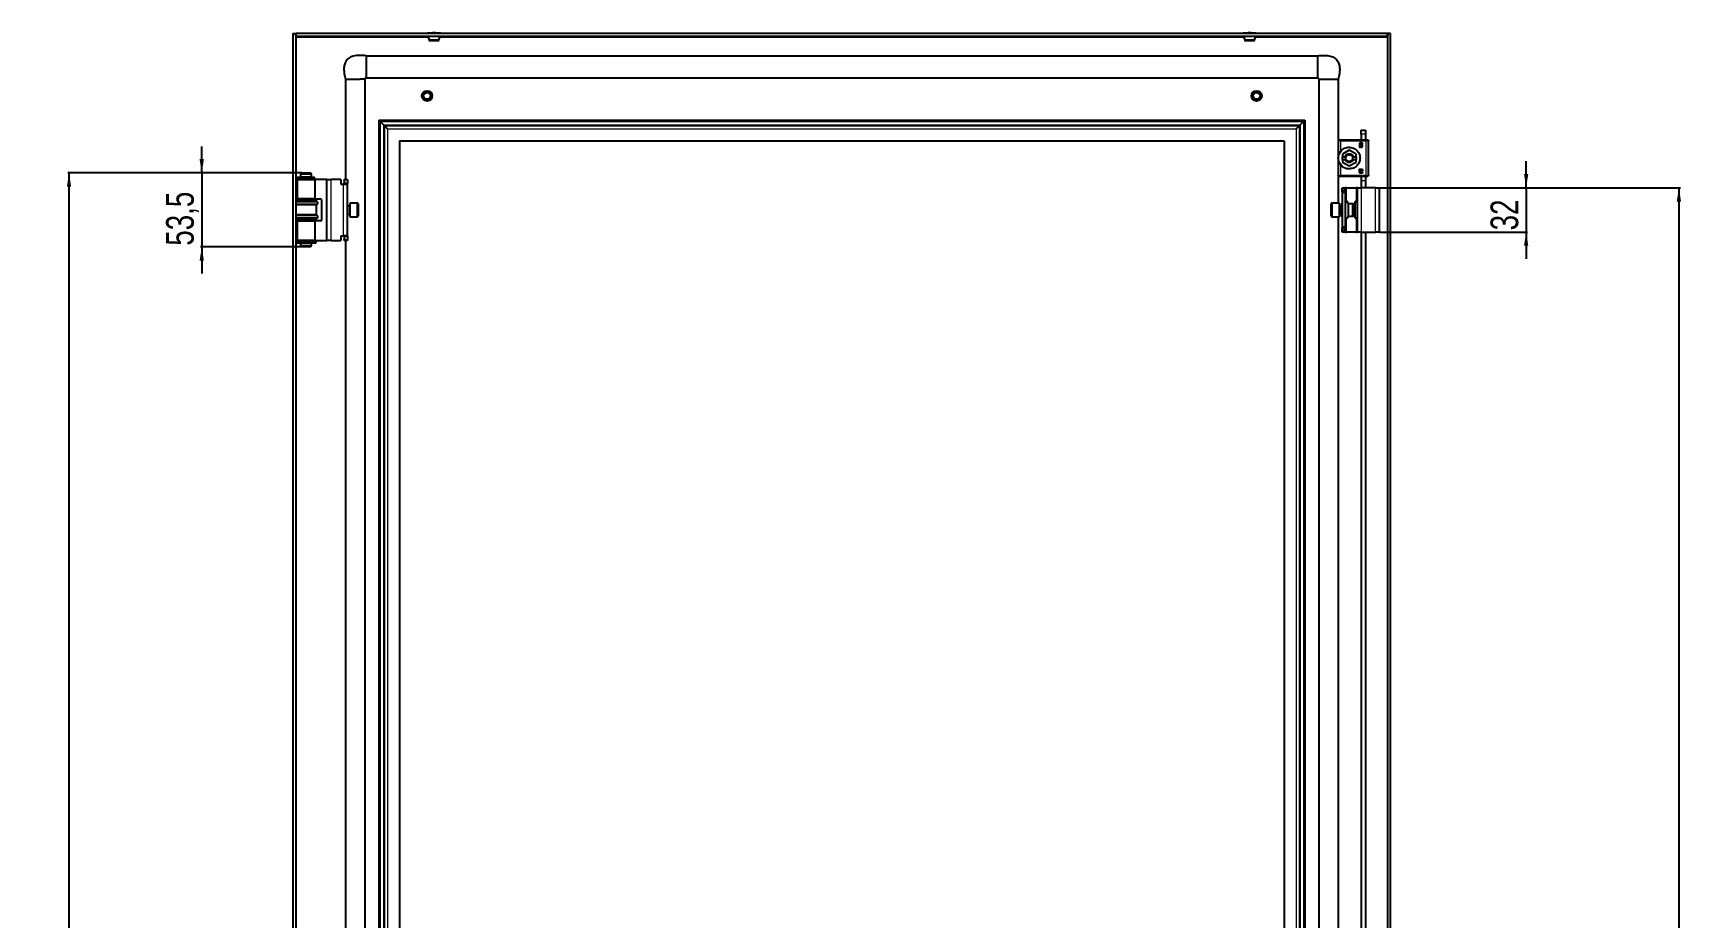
# Model space of a CAD drawing. Header units: millimetres. Extents: x -683 to 1834, y -1447 to 974.
# Drawn here: x 642 to 1834, y 136 to 775 of the extents above; entities that cross this region are included whole.
import ezdxf

# ---------------------------------------------------------------- set-up
doc = ezdxf.new("R2010")
doc.units = ezdxf.units.MM
doc.layers.add('FORMAT', color=7, linetype='Continuous')
doc.styles.add('SLDTEXTSTYLE0', font='TXT', dxfattribs={"width": 0.75})
doc.dimstyles.new('SLDDIMSTYLE0', dxfattribs={"dimtxt": 20, "dimasz": 10, "dimexe": 0, "dimexo": 0.0625, "dimgap": 5, "dimtad": 2, "dimdec": 1, "dimrnd": 1e-09, "dimzin": 12, "dimdsep": 46, "dimtxsty": 'SLDTEXTSTYLE0', "dimsah": 1, "dimcen": 0.09, "dimadec": 0, "dimazin": 3, "dimtfac": 1, "dimtofl": 0, "dimtmove": 0, "dimatfit": 3, "dimfxl": 0, "dimfrac": 2, "dimtolj": 1, "dimtzin": 12, "dimarcsym": 0})
doc.dimstyles.new('SLDDIMSTYLE1', dxfattribs={"dimtxt": 20, "dimasz": 10, "dimexe": 0, "dimexo": 0.0625, "dimgap": 5, "dimtad": 2, "dimdec": 1, "dimrnd": 1e-09, "dimzin": 12, "dimdsep": 46, "dimtxsty": 'SLDTEXTSTYLE0', "dimsah": 1, "dimcen": 0.09, "dimadec": 0, "dimazin": 3, "dimtfac": 1, "dimtmove": 0, "dimatfit": 0, "dimfxl": 0, "dimfrac": 2, "dimtolj": 1, "dimtzin": 12, "dimarcsym": 0})

# ---------------------------------------------------------------- blocks, each defined once
blk = doc.blocks.new('_D_6')
at = {"layer": 'FORMAT'}
for p, q in [((835.8, 673.7), (666.8, 673.7)), ((667.8, -1079.8), (667.8, 673.7)), ((835.8, -1079.8), (666.8, -1079.8))]:
    blk.add_line(p, q, dxfattribs=at)
for points in [[(667.8, 673.7), (666.2, 663.7), (669.3, 663.7)], [(667.8, -1079.8), (669.3, -1069.8), (666.2, -1069.8)]]:
    blk.add_solid(points, dxfattribs=at)
at = {"layer": 'FORMAT', "insert": (642, -243.7), "char_height": 20, "attachment_point": 1, "rotation": 90, "style": 'SLDTEXTSTYLE0'}
blk.add_mtext('1753,5', dxfattribs=at)
blk = doc.blocks.new('_D_7')
at = {"layer": 'FORMAT'}
for p, q in [((763.8, 673.7), (763.8, 692.9)), ((835.8, 673.7), (762.8, 673.7)), ((763.8, 673.7), (763.8, 620.2)), ((835.8, 620.2), (762.8, 620.2)), ((763.8, 620.2), (763.8, 601))]:
    blk.add_line(p, q, dxfattribs=at)
for points in [[(763.8, 673.7), (765.3, 683.7), (762.2, 683.7)], [(763.8, 620.2), (762.2, 610.2), (765.3, 610.2)]]:
    blk.add_solid(points, dxfattribs=at)
at = {"layer": 'FORMAT', "insert": (738, 621.1), "char_height": 20, "attachment_point": 1, "rotation": 90, "style": 'SLDTEXTSTYLE0'}
blk.add_mtext('53,5', dxfattribs=at)
blk = doc.blocks.new('_D_8')
at = {"layer": 'FORMAT'}
for p, q in [((1615.8, 663), (1833.3, 663)), ((1832.3, 663), (1832.3, -1069)), ((1615.8, -1069), (1833.3, -1069))]:
    blk.add_line(p, q, dxfattribs=at)
for points in [[(1832.3, 663), (1830.7, 653), (1833.8, 653)], [(1832.3, -1069), (1833.8, -1059), (1830.7, -1059)]]:
    blk.add_solid(points, dxfattribs=at)
at = {"layer": 'FORMAT', "insert": (1806.5, -232.6), "char_height": 20, "attachment_point": 1, "rotation": 90, "style": 'SLDTEXTSTYLE0'}
blk.add_mtext('1732', dxfattribs=at)
blk = doc.blocks.new('_D_9')
at = {"layer": 'FORMAT'}
for p, q in [((1721.8, 663), (1721.8, 682.2)), ((1615.8, 663), (1722.8, 663)), ((1721.8, 663), (1721.8, 631)), ((1615.8, 631), (1722.8, 631)), ((1721.8, 631), (1721.8, 611.7))]:
    blk.add_line(p, q, dxfattribs=at)
for points in [[(1721.8, 663), (1723.3, 673), (1720.2, 673)], [(1721.8, 631), (1720.2, 621), (1723.3, 621)]]:
    blk.add_solid(points, dxfattribs=at)
at = {"layer": 'FORMAT', "insert": (1696, 632.2), "char_height": 20, "attachment_point": 1, "rotation": 90, "style": 'SLDTEXTSTYLE0'}
blk.add_mtext('32', dxfattribs=at)

msp = doc.modelspace()

# ---------------------------------------------------------------- linework, layer by layer
at = {"color": 7, "linetype": 'Continuous', "lineweight": 25}
for p, q in [((829.76, 774.47), (829.76, -1180.53)), ((829.76, 774.47), (831.76, 774.47)), ((831.76, 774.47), (831.76, -1180.53)), ((832.06, 772.47), (832.06, 774.47)), ((1621.46, 774.47), (832.06, 774.47)), ((1621.46, 772.47), (832.06, 772.47)), ((832.36, 771.87), (832.16, 772.47)), ((931.76, 769.85), (928.17, 769.85)), ((928.65, 769.47), (934.86, 769.47)), ((935.35, 769.85), (931.76, 769.85)), ((1525.35, 769.85), (1518.17, 769.85)), ((1518.65, 769.47), (1524.86, 769.47)), ((1621.37, 772.47), (1621.16, 771.87)), ((1621.46, 772.47), (1621.46, 774.47)), ((1623.76, 774.47), (1621.76, 774.47)), ((1621.76, -1180.53), (1621.76, 774.47)), ((1623.76, -1180.53), (1623.76, 774.47)), ((882.76, 758.47), (882.76, 742.63)), ((882.76, 758.47), (1570.76, 758.47)), ((867.76, 741.47), (868.73, 741.47)), ((867.76, 741.47), (867.76, 668.97)), ((868.73, 741.47), (871.19, 741.47)), ((871.19, 741.47), (874.76, 741.47)), ((874.76, 741.47), (878.33, 741.47)), ((881.76, 741.47), (881.76, -1147.53)), ((882.76, 742.47), (1570.76, 742.47)), ((1571.76, 741.47), (1571.76, -1147.53)), ((1585.76, 741.47), (1585.76, 697.14)), ((891.76, 711.97), (891.76, -1118.03)), ((891.76, 711.97), (892.76, 710.97)), ((891.76, 711.97), (1561.76, 711.97)), ((892.86, 710.87), (895.16, 708.56)), ((895.16, 708.56), (895.86, 707.87)), ((895.86, 707.87), (898.16, 705.56)), ((1555.35, 705.56), (1557.66, 707.87)), ((1557.66, 707.87), (1558.35, 708.56)), ((1558.35, 708.56), (1560.66, 710.87)), ((1560.76, 710.97), (1561.76, 711.97)), ((1561.76, 711.97), (1561.76, -1118.03)), ((1602.46, 704.67), (1605.46, 704.67)), ((1602.46, 701.67), (1602.46, 704.67)), ((1605.46, 704.67), (1605.46, 701.67)), ((906.76, 696.97), (1546.76, 696.97)), ((906.76, 696.97), (906.76, -1103.03)), ((1546.76, 696.97), (1546.76, -1103.03)), ((1585.76, 696.97), (1585.76, 671.97)), ((1605.76, 697.47), (1587.76, 697.47)), ((1601.2, 694.43), (1601.2, 692.56)), ((1601.66, 692.56), (1601.66, 692.84)), ((1601.73, 694.17), (1601.73, 694.39)), ((1602.11, 694.17), (1601.73, 694.17)), ((1601.73, 693.82), (1602.16, 693.82)), ((1601.73, 693.23), (1601.73, 693.82)), ((1602.46, 701.67), (1602.46, 697.47)), ((1605.46, 701.67), (1605.46, 697.47)), ((1606.36, 697.47), (1606.11, 697.47)), ((1607.76, 671.97), (1607.76, 696.97)), ((1586.59, 687.59), (1588.09, 689.85)), ((1588.09, 679.08), (1586.59, 681.34)), ((1593.76, 690.18), (1588.81, 687.33)), ((1588.81, 687.33), (1588.81, 685.47)), ((1588.81, 685.47), (1590.77, 685.47)), ((1588.81, 683.47), (1588.81, 685.47)), ((1588.81, 683.47), (1588.81, 681.61)), ((1588.81, 683.47), (1590.77, 683.47)), ((1588.81, 681.61), (1593.76, 678.75)), ((1591.47, 685.47), (1590.77, 685.47)), ((1590.77, 683.47), (1591.47, 683.47)), ((1598.71, 687.33), (1593.76, 690.18)), ((1593.76, 678.75), (1598.71, 681.61)), ((1596.74, 685.47), (1596.05, 685.47)), ((1596.05, 683.47), (1596.74, 683.47)), ((1596.74, 685.47), (1598.71, 685.47)), ((1596.74, 683.47), (1598.71, 683.47)), ((1598.71, 685.47), (1598.71, 687.33)), ((1598.71, 685.47), (1598.71, 683.47)), ((1598.71, 681.61), (1598.71, 683.47)), ((832.11, 670.67), (832.11, 669.77)), ((832.11, 670.67), (844.99, 670.67)), ((832.11, 669.77), (844.99, 669.77)), ((832.81, 668.97), (832.81, 654.97)), ((832.81, 668.97), (845.71, 668.97)), ((835.83, 673.72), (835.26, 672.72)), ((835.26, 672.72), (835.26, 670.72)), ((843.26, 672.72), (835.26, 672.72)), ((840.01, 670.72), (835.26, 670.72)), ((835.26, 669.72), (835.26, 668.97)), ((840.01, 669.72), (835.26, 669.72)), ((835.76, 670.72), (835.76, 670.67)), ((835.76, 669.77), (835.76, 669.72)), ((835.83, 673.72), (842.68, 673.72)), ((843.26, 670.72), (840.01, 670.72)), ((843.26, 669.72), (840.01, 669.72)), ((843.26, 672.72), (842.68, 673.72)), ((842.76, 670.67), (842.76, 670.72)), ((842.76, 669.72), (842.76, 669.77)), ((843.26, 670.72), (843.26, 672.72)), ((843.26, 668.97), (843.26, 669.72)), ((844.99, 670.67), (845.08, 670.67)), ((844.99, 669.77), (845.08, 669.77)), ((845.08, 669.77), (845.08, 670.67)), ((845.08, 670.67), (845.29, 670.67)), ((845.08, 669.77), (845.29, 669.77)), ((845.29, 669.77), (845.29, 670.67)), ((845.71, 654.97), (845.71, 668.97)), ((853.81, 668.97), (845.71, 668.97)), ((854.31, 668.97), (853.81, 668.97)), ((854.31, 668.97), (857.31, 668.97)), ((854.31, 624.97), (854.31, 668.97)), ((864.31, 668.97), (857.31, 668.97)), ((864.31, 668.97), (864.31, 665.67)), ((866.81, 668.97), (869.31, 668.97)), ((866.81, 668.47), (866.81, 668.97)), ((866.81, 668.47), (866.81, 666.47)), ((869.31, 668.97), (869.31, 668.47)), ((869.31, 668.47), (869.31, 666.47)), ((1585.76, 671.79), (1585.76, 651.97)), ((1587.76, 671.47), (1605.76, 671.47)), ((1601.2, 674.51), (1601.2, 676.38)), ((1601.66, 676.38), (1601.66, 676.1)), ((1601.73, 675.11), (1601.73, 675.7)), ((1602.16, 675.11), (1601.73, 675.11)), ((1602.11, 674.76), (1601.73, 674.76)), ((1601.73, 674.76), (1601.73, 674.54)), ((1602.46, 671.56), (1602.46, 668.17)), ((1602.46, 668.17), (1602.46, 662.97)), ((1605.46, 671.56), (1605.46, 668.17)), ((1605.46, 668.17), (1605.46, 662.97)), ((1606.11, 671.47), (1606.36, 671.47)), ((864.31, 665.67), (866.31, 665.67)), ((866.31, 665.67), (869.31, 665.67)), ((866.81, 665.97), (866.81, 666.47)), ((869.31, 665.97), (866.81, 665.97)), ((866.81, 665.97), (866.81, 665.67)), ((869.31, 666.47), (869.31, 665.97)), ((869.31, 665.67), (869.31, 665.97)), ((869.31, 628.27), (869.31, 665.67)), ((1588.76, 662.97), (1590.76, 662.97)), ((1588.76, 661.97), (1588.76, 662.97)), ((1588.76, 660.97), (1588.76, 661.97)), ((1588.76, 659.97), (1588.76, 660.97)), ((1590.76, 659.97), (1588.76, 659.97)), ((1588.76, 659.97), (1588.76, 659.47)), ((1590.76, 659.47), (1588.76, 659.47)), ((1588.76, 659.47), (1588.76, 634.47)), ((1590.76, 662.97), (1590.76, 661.97)), ((1591.76, 662.97), (1590.76, 662.97)), ((1590.76, 660.97), (1590.76, 661.97)), ((1590.76, 660.97), (1590.76, 659.97)), ((1590.76, 659.97), (1590.76, 659.47)), ((1590.76, 659.47), (1590.76, 634.47)), ((1591.76, 662.97), (1598.76, 662.97)), ((1599.76, 662.97), (1598.76, 662.97)), ((1599.76, 662.97), (1602.76, 662.97)), ((1599.76, 630.97), (1599.76, 662.97)), ((1612.76, 662.97), (1602.76, 662.97)), ((1612.76, 662.97), (1615.76, 662.97)), ((1615.76, 630.97), (1615.76, 662.97)), ((831.76, 653.97), (846.76, 653.97)), ((846.76, 653.37), (831.76, 653.37)), ((846.76, 650.57), (831.76, 650.57)), ((845.71, 654.97), (832.81, 654.97)), ((835.26, 654.97), (835.26, 653.97)), ((843.26, 653.97), (843.26, 654.97)), ((845.71, 654.97), (849.81, 654.97)), ((846.76, 653.37), (846.76, 653.97)), ((847.46, 652.68), (846.76, 653.37)), ((846.76, 650.57), (847.46, 651.25)), ((846.76, 643.37), (846.76, 650.57)), ((850.31, 654.47), (850.31, 639.47)), ((870.56, 649.97), (869.31, 649.97)), ((869.31, 643.97), (870.56, 643.97)), ((876.21, 651.97), (870.81, 651.97)), ((870.81, 651.97), (870.81, 641.97)), ((876.81, 651.37), (876.81, 642.57)), ((1580.76, 644.72), (1580.76, 651.37)), ((1580.76, 642.57), (1580.76, 644.72)), ((1586.76, 651.97), (1581.36, 651.97)), ((1586.76, 644.41), (1586.76, 651.97)), ((1586.76, 641.97), (1586.76, 644.41)), ((1588.26, 649.97), (1587.01, 649.97)), ((1587.01, 643.97), (1588.26, 643.97)), ((1588.76, 651.97), (1588.26, 651.97)), ((1588.26, 651.97), (1588.26, 650.76)), ((1588.26, 650.76), (1588.26, 641.97)), ((1590.76, 652.97), (1591.76, 652.97)), ((1592.46, 652.97), (1591.76, 652.97)), ((1592.46, 652.97), (1592.46, 652.52)), ((1596.39, 651.47), (1593.26, 651.47)), ((1593.26, 642.47), (1593.26, 651.47)), ((1597.26, 650.97), (1596.39, 651.47)), ((1596.39, 642.47), (1596.39, 651.47)), ((1597.26, 642.97), (1597.26, 650.97)), ((1598.06, 640.97), (1598.06, 652.97)), ((1598.76, 652.97), (1598.06, 652.97)), ((1598.76, 652.97), (1599.76, 652.97)), ((846.76, 643.37), (831.76, 643.37)), ((846.76, 640.57), (831.76, 640.57)), ((831.76, 639.97), (846.76, 639.97)), ((832.81, 638.97), (832.81, 624.97)), ((832.81, 638.97), (845.71, 638.97)), ((835.26, 639.97), (835.26, 638.97)), ((843.26, 638.97), (843.26, 639.97)), ((845.71, 624.97), (845.71, 638.97)), ((849.81, 638.97), (845.71, 638.97)), ((847.46, 642.68), (846.76, 643.37)), ((846.76, 640.57), (847.46, 641.25)), ((846.76, 639.97), (846.76, 640.57)), ((870.81, 641.97), (876.21, 641.97)), ((1581.36, 641.97), (1586.76, 641.97)), ((1585.76, 641.97), (1585.76, 122.14)), ((1588.26, 641.97), (1588.76, 641.97)), ((1590.76, 634.47), (1588.76, 634.47)), ((1588.76, 634.47), (1588.76, 633.97)), ((1588.76, 633.97), (1590.76, 633.97)), ((1588.76, 632.97), (1588.76, 633.97)), ((1588.76, 631.97), (1588.76, 632.97)), ((1588.76, 630.97), (1588.76, 631.97)), ((1591.76, 640.97), (1590.76, 640.97)), ((1590.76, 634.47), (1590.76, 633.97)), ((1590.76, 633.97), (1590.76, 632.97)), ((1590.76, 631.97), (1590.76, 632.97)), ((1590.76, 631.97), (1590.76, 630.97)), ((1591.76, 640.97), (1592.46, 640.97)), ((1592.46, 641.42), (1592.46, 640.97)), ((1593.26, 642.47), (1596.39, 642.47)), ((1596.39, 642.47), (1597.26, 642.97)), ((1598.06, 640.97), (1598.76, 640.97)), ((1599.76, 640.97), (1598.76, 640.97)), ((832.11, 624.17), (832.11, 623.27)), ((832.11, 624.17), (846.41, 624.17)), ((832.11, 623.27), (846.41, 623.27)), ((845.71, 624.97), (832.81, 624.97)), ((835.26, 624.97), (835.26, 624.22)), ((840.01, 624.22), (835.26, 624.22)), ((835.26, 623.22), (835.26, 621.22)), ((840.01, 623.22), (835.26, 623.22)), ((835.26, 621.22), (835.83, 620.22)), ((835.26, 621.22), (840.01, 621.22)), ((835.76, 624.22), (835.76, 624.17)), ((835.76, 623.27), (835.76, 623.22)), ((839.9, 620.22), (835.83, 620.22)), ((842.68, 620.22), (839.9, 620.22)), ((843.26, 624.22), (840.01, 624.22)), ((843.26, 623.22), (840.01, 623.22)), ((840.01, 621.22), (843.26, 621.22)), ((842.68, 620.22), (843.26, 621.22)), ((842.76, 624.17), (842.76, 624.22)), ((842.76, 623.22), (842.76, 623.27)), ((843.26, 624.22), (843.26, 624.97)), ((843.26, 621.22), (843.26, 623.22)), ((845.71, 624.97), (853.81, 624.97)), ((846.41, 623.27), (846.41, 624.17)), ((853.81, 624.97), (854.31, 624.97)), ((857.31, 624.97), (854.31, 624.97)), ((857.31, 624.97), (864.31, 624.97)), ((864.31, 628.27), (866.31, 628.27)), ((864.31, 628.27), (864.31, 624.97)), ((869.31, 628.27), (866.31, 628.27)), ((866.81, 628.27), (866.81, 627.97)), ((866.81, 627.97), (869.31, 627.97)), ((866.81, 627.47), (866.81, 627.97)), ((866.81, 627.47), (866.81, 625.47)), ((866.81, 624.97), (866.81, 625.47)), ((869.31, 624.97), (866.81, 624.97)), ((867.76, 624.97), (867.76, 93.97)), ((869.31, 627.97), (869.31, 628.27)), ((869.31, 627.97), (869.31, 627.47)), ((869.31, 627.47), (869.31, 625.47)), ((869.31, 625.47), (869.31, 624.97)), ((1590.76, 630.97), (1588.76, 630.97)), ((1590.76, 630.97), (1591.76, 630.97)), ((1598.76, 630.97), (1591.76, 630.97)), ((1598.76, 630.97), (1599.76, 630.97)), ((1602.76, 630.97), (1599.76, 630.97)), ((1602.46, 630.97), (1602.46, 122.47)), ((1602.76, 630.97), (1612.76, 630.97)), ((1605.46, 630.97), (1605.46, 122.47)), ((1615.76, 630.97), (1612.76, 630.97))]:
    msp.add_line(p, q, dxfattribs=at)
at = {"color": 8, "linetype": 'Continuous', "lineweight": 18}
for p, q in [((832.36, 670.67), (832.36, 771.87)), ((832.36, 771.87), (927.71, 771.87)), ((931.76, 774.59), (926.9, 774.59)), ((931.76, 774.72), (927.01, 774.72)), ((936.51, 774.72), (931.76, 774.72)), ((936.62, 774.59), (931.76, 774.59)), ((935.8, 771.87), (1517.71, 771.87)), ((1526.62, 774.59), (1516.9, 774.59)), ((1526.51, 774.72), (1517.01, 774.72)), ((1525.8, 771.87), (1621.16, 771.87)), ((1621.16, 771.87), (1621.16, -1177.93)), ((892.76, 710.97), (892.76, -1117.03)), ((892.76, 710.97), (1560.76, 710.97)), ((892.86, 710.87), (892.86, -1116.93)), ((892.86, 710.87), (1560.66, 710.87)), ((895.16, 708.56), (1558.35, 708.56)), ((895.16, 708.56), (895.16, -1114.62)), ((895.86, 707.87), (895.86, -1113.93)), ((895.86, 707.87), (1557.66, 707.87)), ((898.16, 705.56), (898.16, -1111.62)), ((898.16, 705.56), (1555.35, 705.56)), ((1555.35, 705.56), (1555.35, -1111.62)), ((1557.66, 707.87), (1557.66, -1113.93)), ((1558.35, 708.56), (1558.35, -1114.62)), ((1560.66, 710.87), (1560.66, -1116.93)), ((1560.76, 710.97), (1560.76, -1117.03)), ((1587.76, 689.53), (1587.76, 696.97)), ((1587.76, 696.97), (1605.76, 696.97)), ((1605.46, 701.67), (1602.46, 701.67)), ((1605.76, 696.97), (1605.76, 671.97)), ((1593.76, 681.97), (1593.76, 681.32)), ((832.36, 653.97), (832.36, 669.77)), ((844.99, 670.67), (844.99, 669.77)), ((853.81, 668.97), (853.81, 624.97)), ((857.31, 624.97), (857.31, 668.97)), ((869.31, 668.47), (866.81, 668.47)), ((1587.76, 671.97), (1587.76, 679.41)), ((1605.76, 671.97), (1587.76, 671.97)), ((1602.46, 668.17), (1605.46, 668.17)), ((866.31, 628.27), (866.31, 665.67)), ((866.81, 666.47), (869.31, 666.47)), ((1590.76, 661.97), (1588.76, 661.97)), ((1588.76, 660.97), (1590.76, 660.97)), ((1591.76, 652.97), (1591.76, 662.97)), ((1598.76, 662.97), (1598.76, 652.97)), ((1602.76, 630.97), (1602.76, 662.97)), ((1612.76, 630.97), (1612.76, 662.97)), ((847.46, 652.68), (831.76, 652.68)), ((847.46, 651.25), (831.76, 651.25)), ((870.56, 649.56), (870.56, 649.97)), ((870.56, 643.97), (870.56, 649.56)), ((876.21, 641.97), (876.21, 651.97)), ((1581.36, 651.97), (1581.36, 644.41)), ((1581.36, 644.41), (1581.36, 641.97)), ((1587.01, 649.97), (1587.01, 643.97)), ((847.46, 642.68), (831.76, 642.68)), ((847.46, 641.25), (831.76, 641.25)), ((832.36, 624.17), (832.36, 639.97)), ((1590.76, 632.97), (1588.76, 632.97)), ((1588.76, 631.97), (1590.76, 631.97)), ((1591.76, 630.97), (1591.76, 640.97)), ((1598.76, 640.97), (1598.76, 630.97)), ((832.36, 95.67), (832.36, 623.27)), ((869.31, 627.47), (866.81, 627.47)), ((866.81, 625.47), (869.31, 625.47))]:
    msp.add_line(p, q, dxfattribs=at)
at = {"color": 7, "linetype": 'Continuous', "lineweight": 25}
for centre, radius in [((926.76, 729.47), 3.75), ((926.76, 729.47), 3), ((926.76, 729.47), 2.5), ((1526.76, 729.47), 3.75), ((1526.76, 729.47), 3), ((1526.76, 729.47), 2.5)]:
    msp.add_circle(centre, radius, dxfattribs=at)
for centre, radius, start, end in [((931.76, 729.72), 45.25, 90.0016, 96.02558), ((931.76, 729.72), 45.25, 83.97442, 89.9984), ((1521.76, 729.72), 45.25, 90.0016, 96.02558), ((1521.76, 729.72), 45.25, 83.97442, 89.9984), ((927.02, 774.59), 0.126, 96.02558, 180), ((952.66, 774.53), 25.77, 179.86102, 180.13898), ((933.88, 772.2), 6.18, 177.53422, 202.36543), ((928.65, 769.97), 0.5, 193.38346, 270), ((934.86, 769.97), 0.5, 270, 346.61654), ((929.63, 772.2), 6.18, 337.63457, 2.46578), ((936.49, 774.59), 0.126, 0, 83.97442), ((910.85, 774.53), 25.77, 359.86102, 0.13898), ((1517.02, 774.59), 0.126, 96.02558, 180), ((1542.66, 774.53), 25.77, 179.86102, 180.13898), ((1523.88, 772.2), 6.18, 177.53422, 202.36543), ((1518.65, 769.97), 0.5, 193.38346, 270), ((1524.86, 769.97), 0.5, 270, 346.61654), ((1519.63, 772.2), 6.18, 337.63457, 2.46578), ((1526.49, 774.59), 0.126, 0, 83.97442), ((1500.85, 774.53), 25.77, 359.86102, 0.13898), ((846.76, 651.97), 1, 314.427, 45.573), ((849.81, 654.47), 0.5, 0, 90), ((870.56, 650.22), 0.25, 270, 0), ((870.56, 643.72), 0.25, 360, 90), ((876.21, 651.37), 0.6, 360, 90), ((1581.36, 651.37), 0.6, 90, 180), ((1587.01, 650.22), 0.25, 180, 270), ((1587.01, 643.72), 0.25, 90, 180), ((846.76, 641.97), 1, 314.427, 45.573), ((849.81, 639.47), 0.5, 270, 0), ((876.21, 642.57), 0.6, 270, 0), ((1581.36, 642.57), 0.6, 180, 270)]:
    msp.add_arc(centre, radius, start, end, dxfattribs=at)
for points, knots in [([(832.06, 772.76), (832.03, 772.85), (831.92, 773.17), (831.79, 773.73), (831.77, 774.22), (831.76, 774.47)], [0, 0, 0, 0, 0.1417423, 0.5662026, 1, 1, 1, 1]), ([(832.06, 772.47), (832.11, 772.47), (832.16, 772.4), (832.26, 772.18), (832.31, 772.02), (832.36, 771.87)], [0, 0, 0, 0, 0.5, 0.5, 1, 1, 1, 1]), ([(1621.16, 771.87), (1621.21, 772.02), (1621.26, 772.18), (1621.36, 772.4), (1621.41, 772.47), (1621.46, 772.47)], [0, 0, 0, 0, 0.5, 0.5, 1, 1, 1, 1]), ([(1621.76, 774.47), (1621.73, 774.09), (1621.69, 773.52), (1621.52, 772.94), (1621.46, 772.75)], [0, 0, 0, 0, 0.662931, 1, 1, 1, 1]), ([(882.76, 758.47), (881.03, 758.64), (877.89, 758.94), (873.56, 758.42), (870.13, 757), (867.92, 754.68), (866.83, 751.91), (866.51, 748.86), (866.81, 745.3), (867.42, 742.82), (867.76, 741.47)], [0, 0, 0, 0, 0.1767131, 0.3209108, 0.4403077, 0.5483696, 0.6373998, 0.7388783, 0.8585434, 1, 1, 1, 1]), ([(1570.76, 758.47), (1572.48, 758.64), (1575.62, 758.94), (1579.95, 758.42), (1583.38, 757), (1585.6, 754.68), (1586.68, 751.91), (1587, 748.86), (1586.71, 745.3), (1586.09, 742.82), (1585.76, 741.47)], [0, 0, 0, 0, 0.1767131, 0.3209108, 0.4403077, 0.5483696, 0.6373998, 0.7388783, 0.8585434, 1, 1, 1, 1]), ([(1570.76, 758.47), (1570.76, 758.44), (1570.76, 758.37), (1570.76, 757.73), (1570.76, 756.27), (1570.76, 754.08), (1570.76, 752.07), (1570.76, 750.47), (1570.76, 748.86), (1570.76, 746.86), (1570.76, 744.68), (1570.76, 743.17), (1570.76, 742.77), (1570.76, 742.63)], [0, 0, 0, 0, 0.0691652, 0.1363002, 0.2672913, 0.3982825, 0.4654174, 0.5345826, 0.6037478, 0.6708828, 0.8018739, 0.9328651, 1, 1, 1, 1]), ([(881.65, 741.47), (881.62, 741.47), (881.53, 741.47), (881.07, 741.47), (880.78, 741.47)], [0, 0, 0, 0, 0.3567269, 1, 1, 1, 1]), ([(881.72, 741.47), (881.74, 741.6), (881.76, 741.85), (881.9, 742.05), (882.02, 742.14), (882.07, 742.24), (882.08, 742.31), (882.1, 742.37), (882.12, 742.4), (882.14, 742.44), (882.17, 742.49), (882.22, 742.54), (882.34, 742.6), (882.53, 742.64), (882.68, 742.63), (882.76, 742.63)], [0, 0, 0, 0, 0.2334106, 0.4185463, 0.5493508, 0.5950261, 0.6313287, 0.6471113, 0.6619944, 0.6766392, 0.6917419, 0.7255627, 0.7667935, 0.8726273, 1, 1, 1, 1]), ([(881.76, 741.47), (881.91, 741.69), (882.17, 742.1), (882.58, 742.35), (882.76, 742.47)], [0, 0, 0, 0, 0.5615605, 1, 1, 1, 1]), ([(1570.76, 742.63), (1570.86, 742.62), (1570.99, 742.6), (1571.15, 742.53), (1571.23, 742.47), (1571.29, 742.41), (1571.33, 742.33), (1571.36, 742.26), (1571.43, 742.09), (1571.6, 742.01), (1571.75, 741.78), (1571.78, 741.58), (1571.79, 741.47)], [0, 0, 0, 0, 0.146823, 0.2020406, 0.2476428, 0.2869104, 0.3235687, 0.3607849, 0.4008302, 0.6285129, 0.7943203, 1, 1, 1, 1]), ([(1571.76, 741.47), (1571.61, 741.69), (1571.34, 742.1), (1570.93, 742.35), (1570.76, 742.47)], [0, 0, 0, 0, 0.5615605, 1, 1, 1, 1]), ([(1571.87, 741.47), (1571.9, 741.47), (1571.99, 741.47), (1572.44, 741.47), (1572.73, 741.47)], [0, 0, 0, 0, 0.35086133, 1, 1, 1, 1]), ([(1602.31, 695.47), (1602.16, 695.46), (1601.94, 695.45), (1601.66, 695.36), (1601.47, 695.24), (1601.33, 695.07), (1601.22, 694.8), (1601.2, 694.57), (1601.2, 694.43)], [0, 0, 0, 0, 0.2500888, 0.3824952, 0.5002586, 0.6221632, 0.7501335, 1, 1, 1, 1]), ([(1601.2, 692.56), (1601.2, 692.55), (1601.2, 692.53), (1601.21, 692.51), (1601.24, 692.49), (1601.31, 692.47), (1601.38, 692.47), (1601.43, 692.47)], [0, 0, 0, 0, 0.1248807, 0.1833764, 0.2509342, 0.5003357, 1, 1, 1, 1]), ([(1601.43, 692.47), (1601.47, 692.47), (1601.54, 692.47), (1601.62, 692.49), (1601.64, 692.51), (1601.65, 692.53), (1601.66, 692.55), (1601.66, 692.56)], [0, 0, 0, 0, 0.4997175, 0.7494373, 0.8105874, 0.8750778, 1, 1, 1, 1]), ([(1601.66, 692.84), (1601.78, 692.73), (1601.97, 692.55), (1602.24, 692.45), (1602.41, 692.41), (1602.49, 692.41), (1602.53, 692.41)], [0, 0, 0, 0, 0.4991132, 0.7493248, 0.874665, 1, 1, 1, 1]), ([(1601.73, 694.39), (1601.73, 694.48), (1601.74, 694.62), (1601.79, 694.79), (1601.87, 694.9), (1601.98, 694.98), (1602.1, 695.03), (1602.23, 695.05), (1602.32, 695.06), (1602.37, 695.06)], [0, 0, 0, 0, 0.2500234, 0.3825388, 0.4998022, 0.6208378, 0.7496523, 0.8747773, 1, 1, 1, 1]), ([(1602.45, 692.82), (1602.38, 692.83), (1602.23, 692.84), (1601.97, 692.97), (1601.83, 693.13), (1601.73, 693.23)], [0, 0, 0, 0, 0.2499389, 0.4998636, 1, 1, 1, 1]), ([(1603.49, 693.25), (1603.49, 693.33), (1603.48, 693.49), (1603.38, 693.7), (1603.23, 693.88), (1602.96, 694.05), (1602.58, 694.16), (1602.26, 694.17), (1602.11, 694.17)], [0, 0, 0, 0, 0.12504855, 0.2498861, 0.37085579, 0.49981991, 0.74960864, 1, 1, 1, 1]), ([(1602.16, 693.82), (1602.26, 693.82), (1602.44, 693.81), (1602.66, 693.75), (1602.81, 693.66), (1602.9, 693.55), (1602.95, 693.43), (1602.96, 693.34), (1602.96, 693.29)], [0, 0, 0, 0, 0.2796523, 0.5002477, 0.6294853, 0.7501859, 0.8757628, 1, 1, 1, 1]), ([(1603.37, 694.97), (1603.37, 695.03), (1603.37, 695.11), (1603.31, 695.2), (1603.17, 695.29), (1602.85, 695.42), (1602.52, 695.45), (1602.31, 695.47)], [0, 0, 0, 0, 0.1246927, 0.1871822, 0.2497734, 0.5000394, 1, 1, 1, 1]), ([(1602.37, 695.06), (1602.53, 695.04), (1602.77, 695.01), (1603.02, 694.89), (1603.15, 694.82), (1603.22, 694.77), (1603.26, 694.77), (1603.27, 694.76)], [0, 0, 0, 0, 0.4986996, 0.7495075, 0.8749492, 0.9467834, 1, 1, 1, 1]), ([(1602.96, 693.29), (1602.96, 693.23), (1602.95, 693.13), (1602.88, 693.01), (1602.82, 692.94), (1602.74, 692.88), (1602.65, 692.84), (1602.55, 692.82), (1602.48, 692.82), (1602.45, 692.82)], [0, 0, 0, 0, 0.2491681, 0.3736348, 0.4993903, 0.6193944, 0.7496557, 0.8747703, 1, 1, 1, 1]), ([(1602.53, 692.41), (1602.65, 692.42), (1602.84, 692.43), (1603.06, 692.51), (1603.22, 692.61), (1603.34, 692.74), (1603.46, 692.95), (1603.48, 693.13), (1603.49, 693.25)], [0, 0, 0, 0, 0.25007, 0.3791813, 0.5004993, 0.6241696, 0.7508424, 1, 1, 1, 1]), ([(1603.27, 694.76), (1603.28, 694.76), (1603.3, 694.77), (1603.32, 694.78), (1603.33, 694.79), (1603.35, 694.81), (1603.36, 694.85), (1603.37, 694.89), (1603.37, 694.94), (1603.37, 694.96), (1603.37, 694.97)], [0, 0, 0, 0, 0.1288253, 0.1801694, 0.2433966, 0.3698599, 0.4998642, 0.7496495, 0.8434763, 1, 1, 1, 1]), ([(1587.76, 679.41), (1587.47, 679.78), (1586.9, 680.54), (1586.34, 681.79), (1585.99, 683.07), (1585.86, 684.47), (1585.99, 685.87), (1586.34, 687.15), (1586.9, 688.4), (1587.47, 689.15), (1587.76, 689.53)], [0, 0, 0, 0, 0.1257619, 0.25037, 0.3753067, 0.5001387, 0.6248103, 0.7497627, 0.8748882, 1, 1, 1, 1]), ([(1601.2, 676.38), (1601.2, 676.39), (1601.2, 676.4), (1601.21, 676.42), (1601.24, 676.44), (1601.31, 676.47), (1601.38, 676.47), (1601.43, 676.47)], [0, 0, 0, 0, 0.12488404, 0.18637663, 0.25091421, 0.50032229, 1, 1, 1, 1]), ([(1602.31, 673.47), (1602.24, 673.47), (1602.09, 673.47), (1601.87, 673.51), (1601.66, 673.58), (1601.47, 673.7), (1601.33, 673.87), (1601.22, 674.14), (1601.2, 674.36), (1601.2, 674.51)], [0, 0, 0, 0, 0.1252554, 0.2504368, 0.3830659, 0.5004929, 0.622629, 0.7502495, 1, 1, 1, 1]), ([(1601.43, 676.47), (1601.47, 676.47), (1601.53, 676.47), (1601.6, 676.45), (1601.63, 676.44), (1601.64, 676.42), (1601.65, 676.4), (1601.66, 676.39), (1601.66, 676.38)], [0, 0, 0, 0, 0.4991618, 0.6442419, 0.7496985, 0.8136051, 0.8752168, 1, 1, 1, 1]), ([(1601.66, 676.1), (1601.78, 676.21), (1601.97, 676.38), (1602.28, 676.51), (1602.45, 676.52), (1602.53, 676.53)], [0, 0, 0, 0, 0.4993639, 0.7497012, 1, 1, 1, 1]), ([(1601.73, 675.7), (1601.83, 675.81), (1601.97, 675.96), (1602.2, 676.08), (1602.34, 676.11), (1602.41, 676.11), (1602.45, 676.11)], [0, 0, 0, 0, 0.4997651, 0.7495043, 0.8747708, 1, 1, 1, 1]), ([(1601.73, 674.54), (1601.73, 674.5), (1601.73, 674.41), (1601.75, 674.28), (1601.79, 674.15), (1601.87, 674.04), (1601.98, 673.96), (1602.14, 673.89), (1602.28, 673.88), (1602.37, 673.88)], [0, 0, 0, 0, 0.1252945, 0.2505139, 0.3835181, 0.5003497, 0.6219384, 0.7502425, 1, 1, 1, 1]), ([(1603.49, 675.68), (1603.49, 675.64), (1603.49, 675.57), (1603.46, 675.41), (1603.38, 675.23), (1603.23, 675.05), (1602.96, 674.88), (1602.58, 674.78), (1602.26, 674.77), (1602.11, 674.76)], [0, 0, 0, 0, 0.06263661, 0.12527825, 0.25007232, 0.37484052, 0.49999408, 0.74969583, 1, 1, 1, 1]), ([(1602.96, 675.64), (1602.96, 675.6), (1602.95, 675.51), (1602.9, 675.38), (1602.81, 675.28), (1602.66, 675.19), (1602.44, 675.12), (1602.26, 675.12), (1602.16, 675.11)], [0, 0, 0, 0, 0.1244465, 0.2497948, 0.3699999, 0.4997343, 0.7199319, 1, 1, 1, 1]), ([(1603.37, 673.96), (1603.37, 673.94), (1603.37, 673.88), (1603.36, 673.8), (1603.31, 673.74), (1603.17, 673.65), (1602.85, 673.52), (1602.52, 673.49), (1602.31, 673.47)], [0, 0, 0, 0, 0.0626863, 0.1251726, 0.1876279, 0.2501847, 0.5003136, 1, 1, 1, 1]), ([(1602.37, 673.88), (1602.53, 673.89), (1602.84, 673.92), (1603.1, 674.13), (1603.26, 674.17), (1603.27, 674.17)], [0, 0, 0, 0, 0.4988522, 0.946609, 1, 1, 1, 1]), ([(1602.45, 676.11), (1602.51, 676.11), (1602.61, 676.11), (1602.74, 676.06), (1602.82, 676), (1602.88, 675.93), (1602.93, 675.84), (1602.96, 675.74), (1602.96, 675.68), (1602.96, 675.64)], [0, 0, 0, 0, 0.24962306, 0.37714006, 0.499734, 0.62273031, 0.74981247, 0.87487624, 1, 1, 1, 1]), ([(1602.53, 676.53), (1602.65, 676.52), (1602.84, 676.51), (1603.06, 676.42), (1603.22, 676.33), (1603.34, 676.2), (1603.46, 675.99), (1603.48, 675.8), (1603.49, 675.68)], [0, 0, 0, 0, 0.2500695, 0.3795588, 0.5004992, 0.6245563, 0.7508428, 1, 1, 1, 1]), ([(1603.27, 674.17), (1603.28, 674.17), (1603.3, 674.17), (1603.32, 674.16), (1603.33, 674.15), (1603.35, 674.12), (1603.37, 674.06), (1603.37, 674.01), (1603.37, 673.96)], [0, 0, 0, 0, 0.1310705, 0.1824367, 0.2437962, 0.3713877, 0.5004416, 1, 1, 1, 1]), ([(1593.26, 651.47), (1593.08, 651.62), (1592.73, 651.93), (1592.54, 652.5), (1592.18, 652.8), (1591.84, 652.93), (1591.48, 652.9), (1591.13, 652.71), (1590.88, 652.35), (1590.8, 652.05), (1590.76, 651.9)], [0, 0, 0, 0, 0.1856756, 0.3710252, 0.4669372, 0.5621716, 0.6563466, 0.7515528, 0.8738418, 1, 1, 1, 1]), ([(1590.76, 642.04), (1590.8, 641.89), (1590.88, 641.59), (1591.13, 641.23), (1591.48, 641.04), (1591.84, 641), (1592.18, 641.13), (1592.54, 641.44), (1592.73, 642.01), (1593.08, 642.31), (1593.26, 642.47)], [0, 0, 0, 0, 0.1261582, 0.2484472, 0.3436534, 0.4378284, 0.5330628, 0.6289748, 0.8143244, 1, 1, 1, 1])]:
    msp.add_open_spline(points, degree=3, knots=knots, dxfattribs=at)
for points in [[(880.78, 741.47), (880.45, 741.47), (879.78, 741.47), (878.81, 741.47), (878.33, 741.47)], [(1572.73, 741.47), (1573.07, 741.47), (1573.73, 741.47), (1574.7, 741.47), (1575.19, 741.47)], [(1575.19, 741.47), (1575.75, 741.47), (1576.87, 741.47), (1578.13, 741.47), (1578.76, 741.47)], [(1578.76, 741.47), (1579.38, 741.47), (1580.64, 741.47), (1581.76, 741.47), (1582.33, 741.47)], [(1582.33, 741.47), (1582.81, 741.47), (1583.78, 741.47), (1584.45, 741.47), (1584.78, 741.47)], [(1584.78, 741.47), (1585.06, 741.47), (1585.63, 741.47), (1585.71, 741.47), (1585.76, 741.47)], [(1586.26, 697.47), (1586.19, 697.46), (1586.06, 697.45), (1585.89, 697.33), (1585.78, 697.16), (1585.76, 697.03), (1585.76, 696.97)], [(1587.76, 697.47), (1587.56, 697.47), (1587.17, 697.47), (1586.67, 697.47), (1586.32, 697.47), (1586.28, 697.47), (1586.26, 697.47)], [(1587.76, 689.53), (1588.15, 689.94), (1588.94, 690.77), (1590.43, 691.64), (1592.05, 692.21), (1593.19, 692.28), (1593.76, 692.32)], [(1593.76, 692.32), (1594.78, 692.2), (1596.84, 691.96), (1599.45, 690.15), (1601.2, 687.55), (1601.81, 684.47), (1601.2, 681.38), (1599.45, 678.79), (1596.84, 676.97), (1594.78, 676.74), (1593.76, 676.62)], [(1607.26, 697.47), (1607.23, 697.47), (1607.19, 697.47), (1606.84, 697.47), (1606.35, 697.47), (1605.95, 697.47), (1605.76, 697.47)], [(1607.26, 697.47), (1607.32, 697.46), (1607.45, 697.45), (1607.62, 697.33), (1607.73, 697.16), (1607.75, 697.03), (1607.76, 696.97)], [(1590.77, 685.47), (1590.9, 685.77), (1591.17, 686.37), (1591.89, 687.07), (1592.77, 687.52), (1593.76, 687.67), (1594.74, 687.52), (1595.62, 687.07), (1596.35, 686.37), (1596.61, 685.77), (1596.74, 685.47)], [(1593.76, 681.32), (1593.43, 681.35), (1592.77, 681.41), (1591.89, 681.87), (1591.17, 682.56), (1590.9, 683.17), (1590.77, 683.47)], [(1591.47, 683.47), (1591.41, 683.63), (1591.29, 683.95), (1591.24, 684.47), (1591.29, 684.98), (1591.41, 685.31), (1591.47, 685.47)], [(1591.47, 685.47), (1591.58, 685.68), (1591.81, 686.11), (1592.37, 686.59), (1593.03, 686.91), (1593.51, 686.95), (1593.76, 686.97)], [(1593.76, 681.97), (1593.51, 681.99), (1593.03, 682.03), (1592.37, 682.35), (1591.81, 682.83), (1591.58, 683.25), (1591.47, 683.47)], [(1593.76, 686.97), (1594, 686.95), (1594.48, 686.91), (1595.14, 686.59), (1595.7, 686.11), (1595.93, 685.68), (1596.05, 685.47)], [(1596.74, 683.47), (1596.61, 683.17), (1596.35, 682.56), (1595.62, 681.87), (1594.74, 681.41), (1594.08, 681.35), (1593.76, 681.32)], [(1596.05, 683.47), (1595.93, 683.25), (1595.7, 682.83), (1595.14, 682.35), (1594.48, 682.03), (1594, 681.99), (1593.76, 681.97)], [(1596.05, 685.47), (1596.11, 685.31), (1596.23, 684.98), (1596.27, 684.47), (1596.23, 683.95), (1596.11, 683.63), (1596.05, 683.47)], [(1586.26, 671.47), (1586.19, 671.48), (1586.06, 671.49), (1585.89, 671.61), (1585.78, 671.77), (1585.76, 671.9), (1585.76, 671.97)], [(1586.26, 671.47), (1586.28, 671.47), (1586.32, 671.47), (1586.67, 671.47), (1587.17, 671.47), (1587.56, 671.47), (1587.76, 671.47)], [(1593.76, 676.62), (1593.19, 676.65), (1592.05, 676.72), (1590.43, 677.3), (1588.94, 678.17), (1588.15, 678.99), (1587.76, 679.41)], [(1605.76, 671.47), (1605.95, 671.47), (1606.35, 671.47), (1606.84, 671.47), (1607.19, 671.47), (1607.23, 671.47), (1607.26, 671.47)], [(1607.76, 671.97), (1607.75, 671.9), (1607.73, 671.77), (1607.62, 671.61), (1607.45, 671.49), (1607.32, 671.48), (1607.26, 671.47)]]:
    msp.add_open_spline(points, degree=3, dxfattribs=at)
at = {"color": 8, "linetype": 'Continuous', "lineweight": 18}
for points in [[(1587.76, 696.97), (1587.49, 696.97), (1586.97, 696.97), (1586.31, 696.97), (1585.85, 696.97), (1585.79, 696.97), (1585.76, 696.97)], [(1587.76, 697.47), (1587.76, 697.46), (1587.76, 697.45), (1587.76, 697.33), (1587.76, 697.16), (1587.76, 697.03), (1587.76, 696.97)], [(1605.76, 696.97), (1605.76, 697.03), (1605.76, 697.16), (1605.76, 697.33), (1605.76, 697.45), (1605.76, 697.46), (1605.76, 697.47)], [(1607.76, 696.97), (1607.73, 696.97), (1607.67, 696.97), (1607.2, 696.97), (1606.54, 696.97), (1606.02, 696.97), (1605.76, 696.97)], [(1585.76, 671.97), (1585.79, 671.97), (1585.85, 671.97), (1586.31, 671.97), (1586.97, 671.97), (1587.49, 671.97), (1587.76, 671.97)], [(1587.76, 671.97), (1587.76, 671.9), (1587.76, 671.77), (1587.76, 671.61), (1587.76, 671.49), (1587.76, 671.48), (1587.76, 671.47)], [(1605.76, 671.47), (1605.76, 671.48), (1605.76, 671.49), (1605.76, 671.61), (1605.76, 671.77), (1605.76, 671.9), (1605.76, 671.97)], [(1605.76, 671.97), (1606.02, 671.97), (1606.54, 671.97), (1607.2, 671.97), (1607.67, 671.97), (1607.73, 671.97), (1607.76, 671.97)]]:
    msp.add_open_spline(points, degree=3, dxfattribs=at)

# ---------------------------------------------------------------- dimensions: what is measured, and where the dimension line sits
at = {"layer": 'FORMAT'}
for base, p1, p2, dimstyle, picture, middle in [((763.75, 620.22), (835.83, 673.72), (835.83, 620.22), 'SLDDIMSTYLE1', '_D_7', (763.75, 646.97)), ((1721.76, 630.97), (1615.76, 662.97), (1615.76, 630.97), 'SLDDIMSTYLE1', '_D_9', (1721.76, 646.97)), ((667.75, 673.72), (835.83, -1079.78), (835.83, 673.72), 'SLDDIMSTYLE0', '_D_6', (667.75, -203.03)), ((1832.26, -1069.03), (1615.76, 662.97), (1615.76, -1069.03), 'SLDDIMSTYLE0', '_D_8', (1832.26, -203.03))]:
    dim = msp.add_linear_dim(base=base, p1=p1, p2=p2, angle=90, dimstyle=dimstyle, dxfattribs=at)
    dim.commit()
    dim.dimension.update_dxf_attribs({"geometry": picture, "text_midpoint": middle, "dimtype": 160})

doc.saveas('drawing.dxf')
